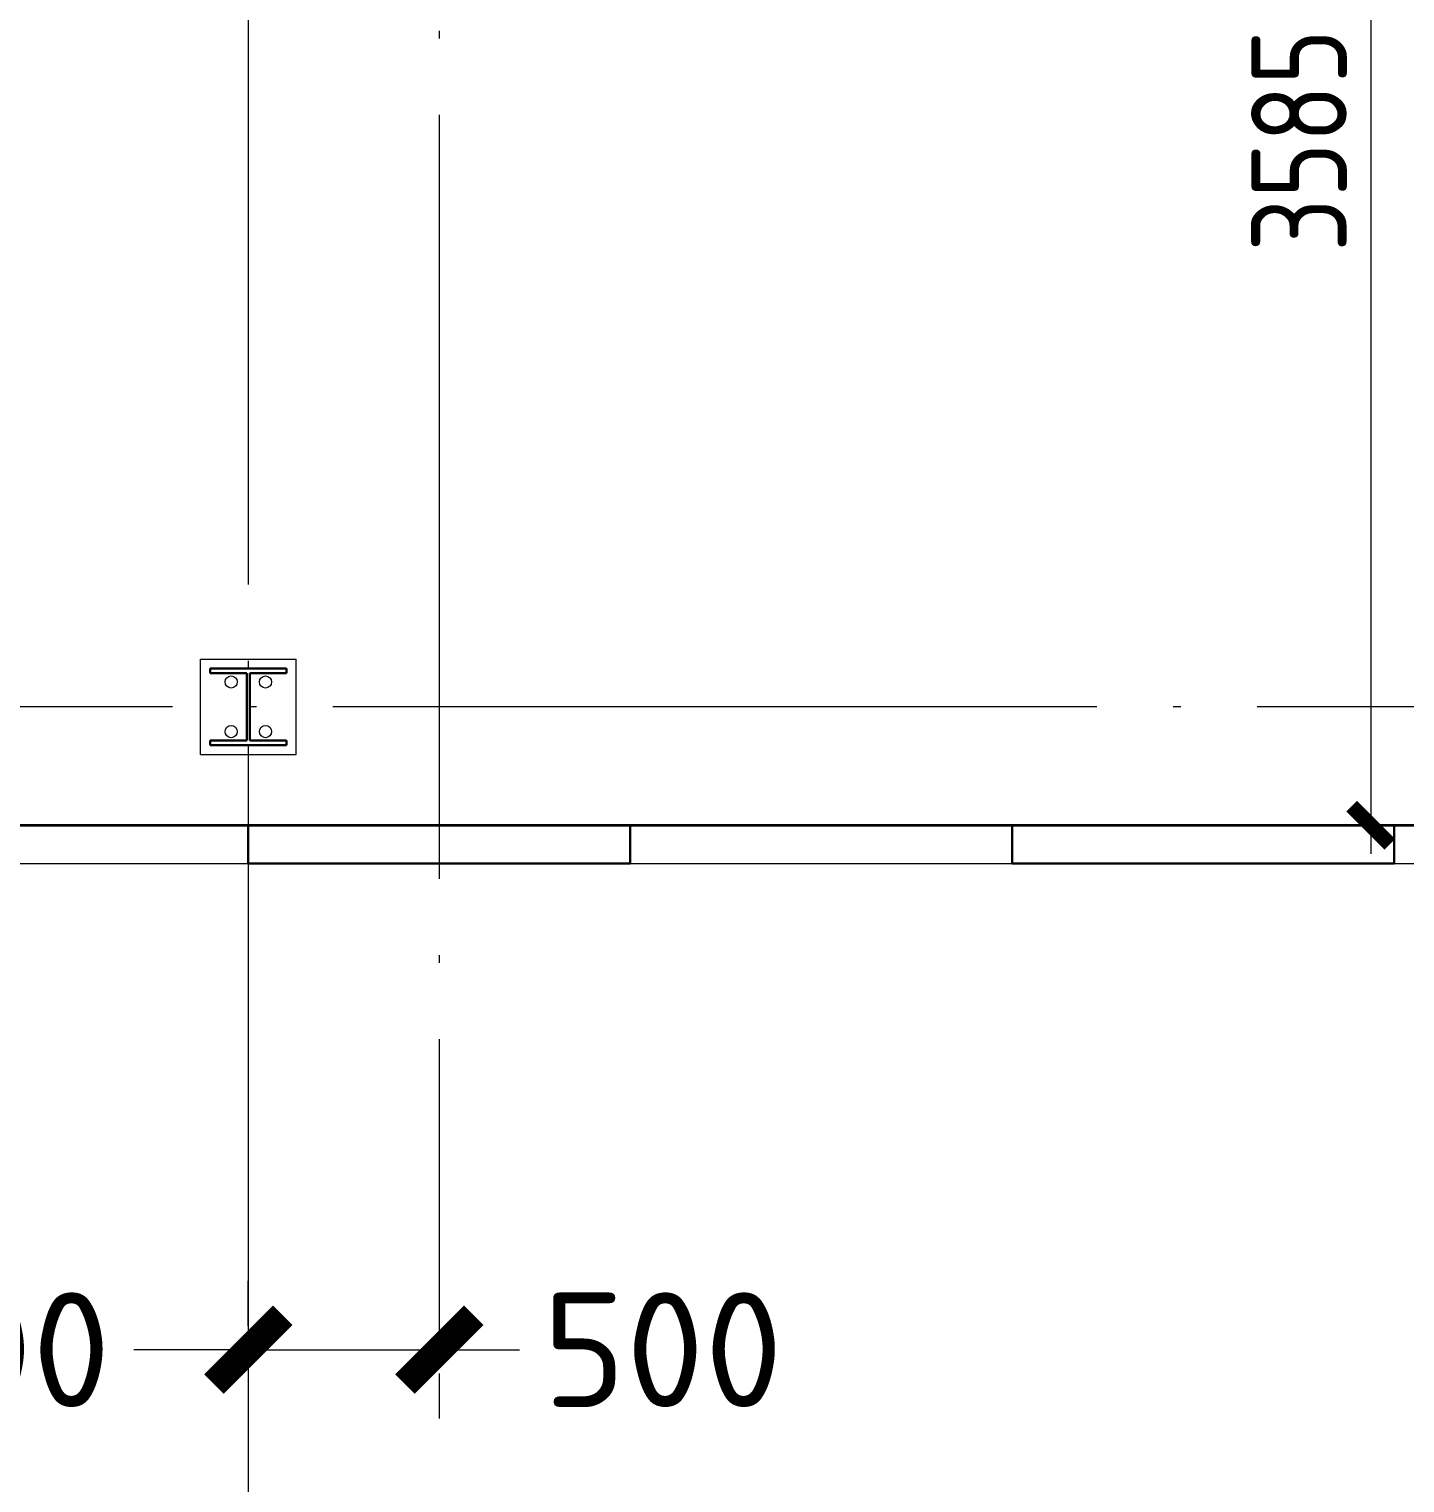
# Model space of a CAD drawing. Extents: x -965262 to 1142518, y -357520 to 71675.
# Drawn here: x 76849 to 80450, y -236184 to -232378 of the extents above; entities that cross this region are included whole.
import ezdxf

# ---------------------------------------------------------------- set-up
doc = ezdxf.new("R2010")
doc.units = 0
doc.header["$LTSCALE"] = 10
doc.linetypes.add('DOTE', pattern=[2.42, 2, -0.2, 0.02, -0.2])
doc.layers.get('0').update_dxf_attribs({"linetype": 'CONTINUOUS', "lineweight": 30})
doc.layers.get('Defpoints').update_dxf_attribs({"linetype": 'CONTINUOUS'})
doc.layers.add('DOTE', color=7, linetype='DOTE', lineweight=9)
doc.layers.add('полы', color=3, linetype='CONTINUOUS', lineweight=35)
doc.styles.get("Standard").update_dxf_attribs({"font": 'isocpeur.ttf', "height": 300})
doc.styles.add('ГОСТ 2м', font='isocpeur.ttf', dxfattribs={"width": 0.8, "height": 250})
doc.dimstyles.get("Standard").update_dxf_attribs({"dimscale": 100, "dimtxt": 300, "dimasz": 1.8, "dimexe": 1.8, "dimexo": 0.625, "dimgap": 0.9, "dimtad": 0, "dimdec": 0, "dimzin": 0, "dimdsep": 46, "dimtxsty": 'Standard', "dimblk": 'ARCHTICK', "dimcen": 0.9, "dimclrd": 256, "dimclre": 256, "dimclrt": 256, "dimadec": 0, "dimazin": 0, "dimtfac": 1, "dimtdec": 0, "dimtofl": 0, "dimtmove": 0, "dimatfit": 3, "dimfxl": 1, "dimtolj": 1, "dimtzin": 0, "dimlwd": 15, "dimlwe": 15, "dimarcsym": 0})
doc.dimstyles.new('ГОСТ 2м', dxfattribs={"dimtxt": 250, "dimasz": 100, "dimexe": 75, "dimexo": 150, "dimgap": 62.5, "dimtad": 1, "dimdec": 0, "dimtxsty": 'ГОСТ 2м', "dimblk": 'ARCHTICK', "dimcen": 150, "dimdle": 75, "dimclrd": 256, "dimclre": 256, "dimclrt": 256, "dimadec": 0, "dimazin": 0, "dimtfac": 1, "dimtdec": 0, "dimtmove": 0, "dimatfit": 3, "dimldrblk": 'OBLIQUE', "dimfxl": 1, "dimlwd": 15, "dimlwe": 15, "dimarcsym": 0})

# ---------------------------------------------------------------- blocks, each defined once
blk = doc.blocks.new('MC2#1')
at = {"lineweight": 15}
for p, q in [((-47725, -10175), (-47475, -10175)), ((-47725, -10425), (-47725, -10175)), ((-47475, -10425), (-47475, -10175)), ((-47725, -10425), (-47475, -10425))]:
    blk.add_line(p, q, dxfattribs=at)
for p, q in [((-47700, -10200), (-47500, -10200)), ((-47700, -10212), (-47700, -10200)), ((-47700, -10212), (-47604, -10212)), ((-47604, -10388), (-47604, -10212)), ((-47596, -10388), (-47596, -10212)), ((-47596, -10212), (-47500, -10212)), ((-47500, -10212), (-47500, -10200)), ((-47700, -10400), (-47700, -10388)), ((-47700, -10388), (-47604, -10388)), ((-47596, -10388), (-47500, -10388)), ((-47500, -10400), (-47500, -10388)), ((-47700, -10400), (-47500, -10400))]:
    blk.add_line(p, q)
for centre, major_axis, start_param, end_param in [((-47645, -10235), (-11.3, -11.3), 0.785398, 7.068583), ((-47555, -10235), (-11.3, -11.3), 0.785398, 7.068583), ((-47645, -10365), (-11.3, 11.3), 2.356194490191857, 8.639379797371443), ((-47555, -10365), (-11.3, 11.3), 2.356194490191857, 8.639379797371443)]:
    blk.add_ellipse(centre, major_axis=major_axis, ratio=1, start_param=start_param, end_param=end_param, dxfattribs=at)
blk = doc.blocks.new('_ArchTick')
at = {"color": 0, "linetype": 'ByBlock', "lineweight": 0, "const_width": 0.4}
blk.add_lwpolyline([(-0.5, -0.5), (0.5, 0.5)], dxfattribs=at)
blk = doc.blocks.new('*D1081')
at = {"lineweight": 15, "transparency": 16777216}
for p, q in [((75922.6, -235772.5), (75922.6, -235655)), ((77422.6, -235772.5), (77422.6, -235655)), ((75922.6, -235835), (76222.6, -235835)), ((77422.6, -235835), (77122.6, -235835))]:
    blk.add_line(p, q, dxfattribs=at)
at = {"layer": 'Defpoints', "color": 0, "lineweight": 15, "transparency": 16777216}
for p in [(75922.6, -235835, -1451.3), (77422.6, -235835), (77422.6, -235835)]:
    blk.add_point(p, dxfattribs=at)
at = {"lineweight": 15, "transparency": 16777216, "xscale": 180, "yscale": 180, "zscale": 180, "rotation": 180}
blk.add_blockref('_ArchTick', (75922.6, -235835), dxfattribs=at)
at = {"lineweight": 15, "transparency": 16777216, "xscale": 180, "yscale": 180, "zscale": 180}
blk.add_blockref('_ArchTick', (77422.6, -235835), dxfattribs=at)
at = {"lineweight": 15, "transparency": 16777216, "insert": (76672.6, -235835), "char_height": 300, "attachment_point": 5}
blk.add_mtext('\\A1;1500', dxfattribs=at)
blk = doc.blocks.new('*D1082')
at = {"lineweight": 15, "transparency": 16777216}
for p, q in [((77422.6, -235835), (77922.6, -235835)), ((77922.6, -235835), (78132.6, -235835)), ((77422.6, -235897.5), (77422.6, -236015)), ((77922.6, -235897.5), (77922.6, -236015))]:
    blk.add_line(p, q, dxfattribs=at)
at = {"layer": 'Defpoints', "color": 0, "lineweight": 15, "transparency": 16777216}
for p in [(77422.6, -235835, 1451.3), (77422.6, -235835), (77922.6, -235835, -1451.3)]:
    blk.add_point(p, dxfattribs=at)
at = {"lineweight": 15, "transparency": 16777216, "xscale": 180, "yscale": 180, "zscale": 180, "rotation": 180}
blk.add_blockref('_ArchTick', (77422.6, -235835), dxfattribs=at)
at = {"lineweight": 15, "transparency": 16777216, "xscale": 180, "yscale": 180, "zscale": 180}
blk.add_blockref('_ArchTick', (77922.6, -235835), dxfattribs=at)
at = {"lineweight": 15, "transparency": 16777216, "insert": (78507.6, -235835), "char_height": 300, "attachment_point": 5}
blk.add_mtext('\\A1;500', dxfattribs=at)
blk = doc.blocks.new('*D1273')
at = {"lineweight": 15, "ltscale": 50, "transparency": 16777216}
for p, q in [((80360.9, -230802.1), (80360.9, -234537.1)), ((79742.6, -230877.1), (80435.9, -230877.1)), ((79942.6, -234462.1), (80435.9, -234462.1))]:
    blk.add_line(p, q, dxfattribs=at)
at = {"layer": 'Defpoints', "color": 0, "lineweight": 15, "ltscale": 50, "transparency": 16777216}
for p in [(79592.6, -230877.1, 1451.3), (79792.6, -234462.1, 3259.8), (80360.9, -234462.1)]:
    blk.add_point(p, dxfattribs=at)
at = {"lineweight": 15, "ltscale": 50, "transparency": 16777216, "xscale": 100, "yscale": 100, "zscale": 100}
for p, rotation in [((80360.9, -230877.1), 90), ((80360.9, -234462.1), 270)]:
    blk.add_blockref('_ArchTick', p, dxfattribs=dict(at, rotation=rotation))
at = {"lineweight": 15, "ltscale": 50, "transparency": 16777216, "insert": (80173.4, -232669.6), "char_height": 250, "attachment_point": 5, "rotation": 90, "style": 'ГОСТ 2м'}
blk.add_mtext('3585', dxfattribs=at)
blk = doc.blocks.new('_Oblique')
at = {"color": 0, "linetype": 'ByBlock', "lineweight": -2}
blk.add_line((-0.5, -0.5), (0.5, 0.5), dxfattribs=at)

msp = doc.modelspace()

# ---------------------------------------------------------------- linework, layer by layer
at = {"color": 7, "lineweight": 15}
for p, q in [((76422.6, -234462.1, -3259.8), (77422.6, -234462.1, -1451.3)), ((78422.6, -234462.1, -3259.8), (79422.6, -234462.1, 0)), ((80422.6, -234462.1, -3259.8), (81422.6, -234462.1, -3259.8)), ((76422.6, -234562.1, -3259.8), (77422.6, -234562.1, -1451.3)), ((78422.6, -234562.1, 0), (79422.6, -234562.1, 3259.8)), ((80422.6, -234562.1, -3259.8), (81422.6, -234562.1, -3259.8))]:
    msp.add_line(p, q, dxfattribs=at)
at = {"color": 7, "ltscale": 200}
for p, q in [((78422.6, -234462.1, -3259.8), (77422.6, -234462.1, -1451.3)), ((80422.6, -234462.1, -3259.8), (79422.6, -234462.1, -3259.8)), ((78422.6, -234562.1, -3259.8), (77422.6, -234562.1, -1451.3)), ((80422.6, -234562.1, -3259.8), (79422.6, -234562.1, -3259.8))]:
    msp.add_line(p, q, dxfattribs=at)
at = {"color": 7}
for p, q in [((77422.6, -234462.1, -1451.3), (77422.6, -234562.1, -1451.3)), ((78422.6, -234462.1, -3259.8), (78422.6, -234562.1, -3259.8)), ((79422.6, -234462.1, -3259.8), (79422.6, -234562.1, -3259.8)), ((80422.6, -234462.1, -3259.8), (80422.6, -234562.1, -3259.8))]:
    msp.add_line(p, q, dxfattribs=at)
at = {"layer": 'DOTE', "color": 7, "ltscale": 100, "extrusion": (0, -1, 0)}
for p, q in [((77422.6, -161652.1, -4711.1), (77422.6, -237687.4, -4711.1)), ((77922.6, -198722.5, -4711.1), (77922.6, -235835, -4711.1))]:
    msp.add_line(p, q, dxfattribs=at)
at = {"layer": 'DOTE', "color": 7, "ltscale": 100}
msp.add_line((113523.8, -234152.1, -4711.1), (55067.3, -234152.1, -4711.1), dxfattribs=at)
at = {"layer": 'полы', "ltscale": 50}
msp.add_line((59112.6, -234462.1, -1451.3), (113232.6, -234462.1, -1451.3), dxfattribs=at)

# ---------------------------------------------------------------- block references
at = {"color": 7, "lineweight": 15}
msp.add_blockref('MC2#1', (125022.6, -223852.1, -1451.3), dxfattribs=at)

# ---------------------------------------------------------------- dimensions: what is measured, and where the dimension line sits
at = {"lineweight": 15, "ltscale": 50}
dim = msp.add_linear_dim(base=(80360.9, -234462.1, -4711.1), p1=(79592.6, -230877.1, -3259.8), p2=(79792.6, -234462.1, -1451.3), angle=90, dimstyle='ГОСТ 2м', dxfattribs=at)
dim.commit()
dim.dimension.update_dxf_attribs({"geometry": '*D1273', "text_midpoint": (80173.4, -232669.6, -4711.1)})
at = {"color": 7, "lineweight": 15}
dim = msp.add_linear_dim(base=(77422.6, -235835, -3259.8), p1=(75922.6, -235835, -4711.1), p2=(77422.6, -235835, -3259.8), dimstyle='Standard', dxfattribs=at)
dim.commit()
dim.dimension.update_dxf_attribs({"geometry": '*D1081', "text_midpoint": (76672.6, -235835, -3259.8)})
dim = msp.add_linear_dim(base=(77422.6, -235835, -4711.1), p1=(77922.6, -235835, -6162.4), p2=(77422.6, -235835, -3259.8), angle=180, dimstyle='Standard', dxfattribs=at)
dim.commit()
dim.dimension.update_dxf_attribs({"geometry": '*D1082', "text_midpoint": (78507.6, -235835, -4711.1), "dimtype": 160})

doc.saveas('drawing.dxf')
